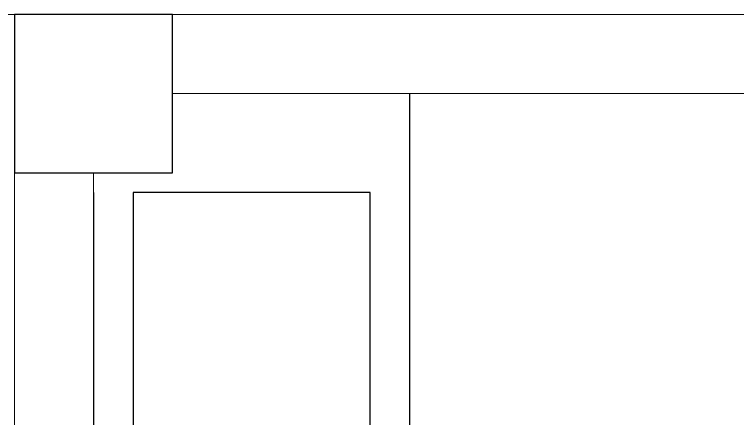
# Model space of a CAD drawing. Header units: millimetres. Extents: x 694231 to 734331, y 4486031 to 4541543.
# Drawn here: x 723979.9 to 724162.7, y 4496403.7 to 4496505.8 of the extents above; entities that cross this region are included whole.
import ezdxf

# ---------------------------------------------------------------- set-up
doc = ezdxf.new("R2010")
doc.units = ezdxf.units.MM
doc.layers.add('A-BA', color=1, linetype='Continuous')
doc.layers.add('Deko_Zemin Seramik5', color=155, linetype='Continuous')
doc.layers.add('DBM_w_sld', color=111, linetype='Continuous', lineweight=20)

msp = doc.modelspace()

# ---------------------------------------------------------------- linework, layer by layer
at = {"layer": 'A-BA', "ltscale": 10}
msp.add_lwpolyline([(723979.85, 4496465.81), (724019.85, 4496465.81), (724019.85, 4496505.81), (723979.85, 4496505.81)], close=True, dxfattribs=at)
at = {"layer": 'DBM_w_sld'}
for points in [[(723221.26, 4496205.81), (723221.26, 4495455.81), (723979.85, 4495455.81), (723979.85, 4496505.81), (723659.61, 4496505.81)], [(724738.44, 4496205.81), (724738.44, 4495455.81), (723979.85, 4495455.81), (723979.85, 4496505.81), (724300.1, 4496505.81)], [(724019.85, 4496485.81), (724236.7, 4496485.81)], [(724019.85, 4496485.81), (724236.7, 4496485.81)], [(723999.85, 4495495.81), (723999.85, 4496465.81)], [(723999.85, 4496060.07), (723999.85, 4496465.81)]]:
    msp.add_lwpolyline(points, dxfattribs=at)
at = {"layer": 'Deko_Zemin Seramik5'}
msp.add_lwpolyline([(723999.85, 4496460.81), (723999.85, 4496303.42), (724079.85, 4496303.42), (724079.85, 4496485.81)], dxfattribs=at)
msp.add_lwpolyline([(724009.85, 4496460.81), (724009.85, 4496315.39, 0.414145), (724011.85, 4496313.39), (724067.85, 4496313.38, 0.414282), (724069.85, 4496315.38), (724069.85, 4496460.81)], format="xyb", close=True, dxfattribs=at)

doc.saveas('drawing.dxf')
